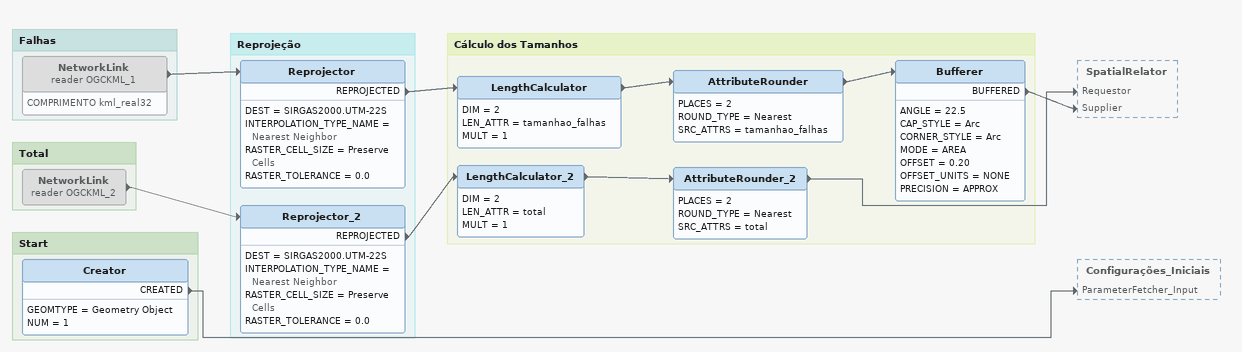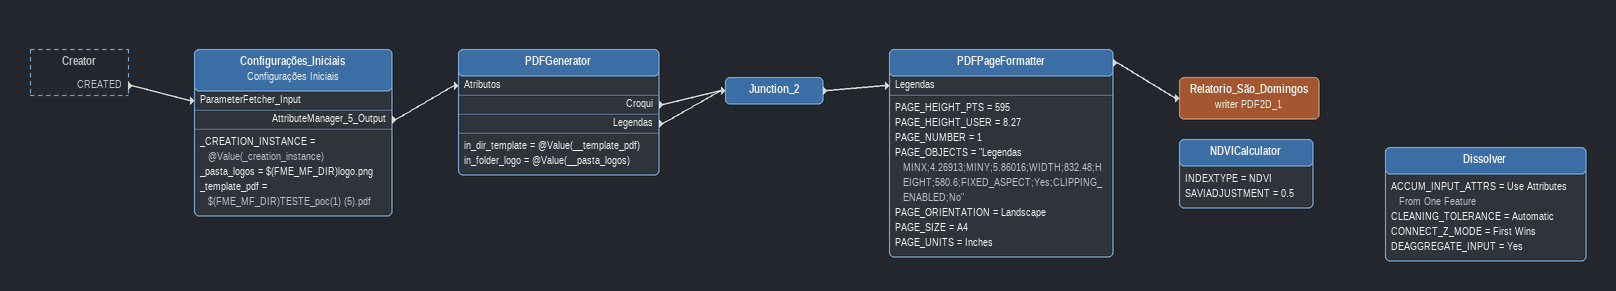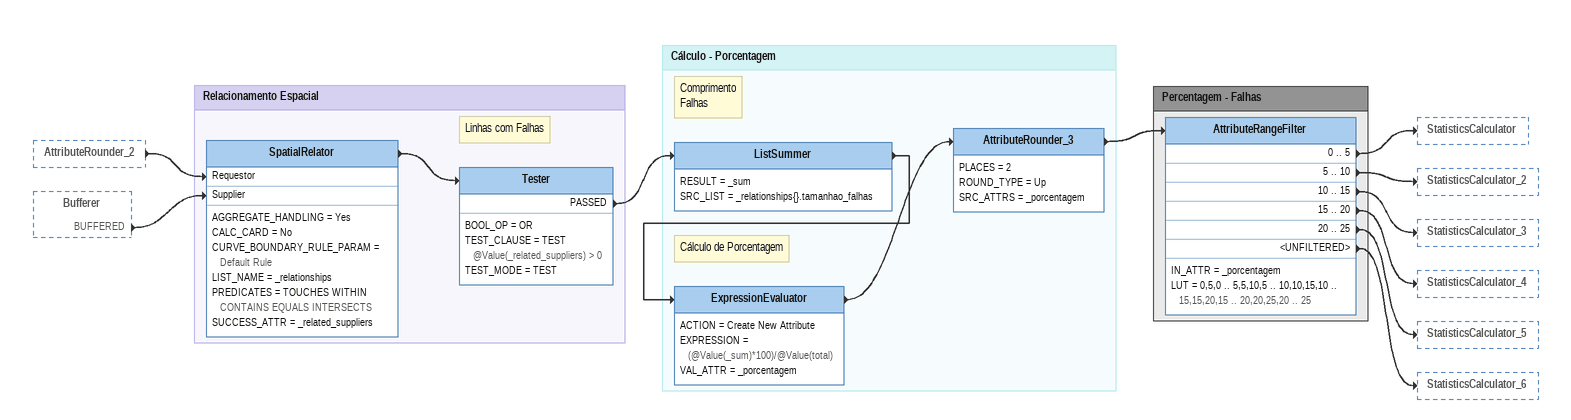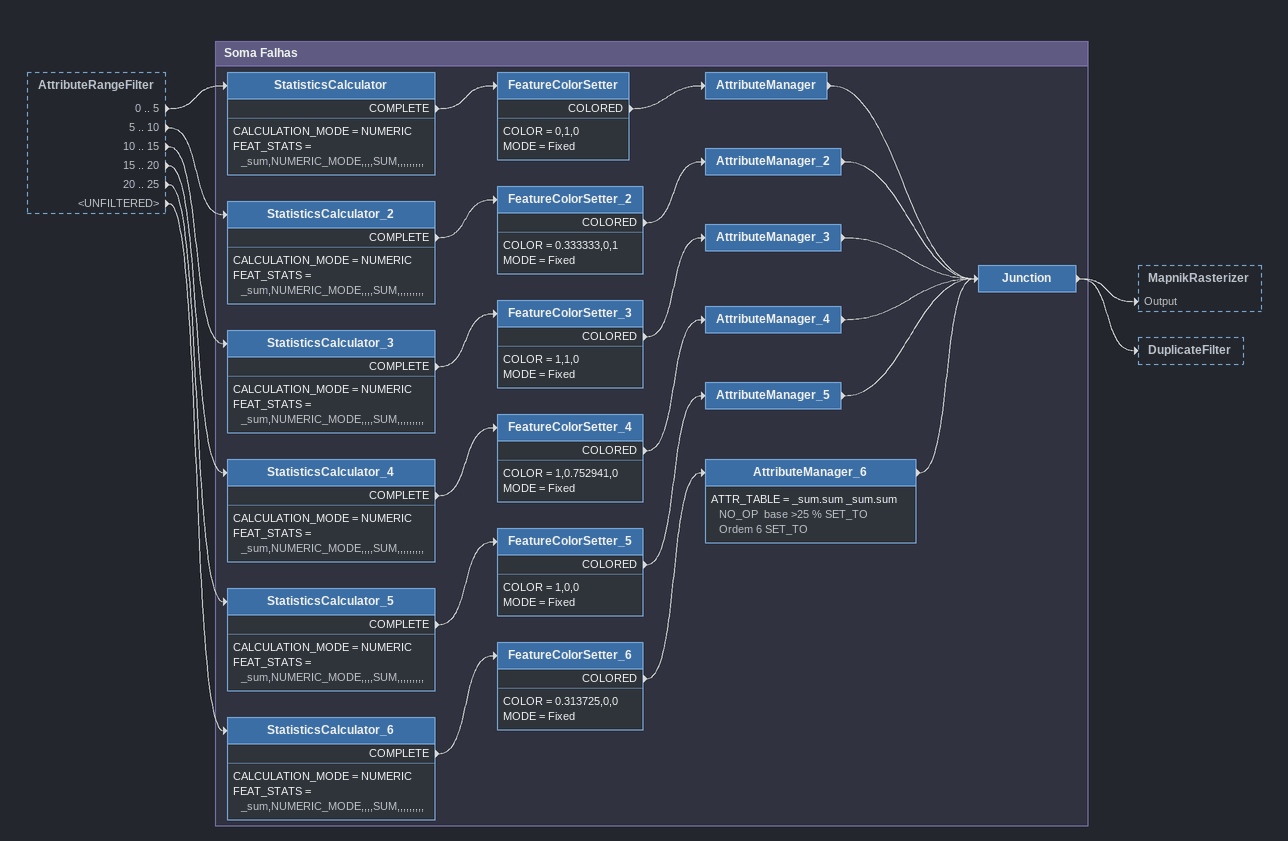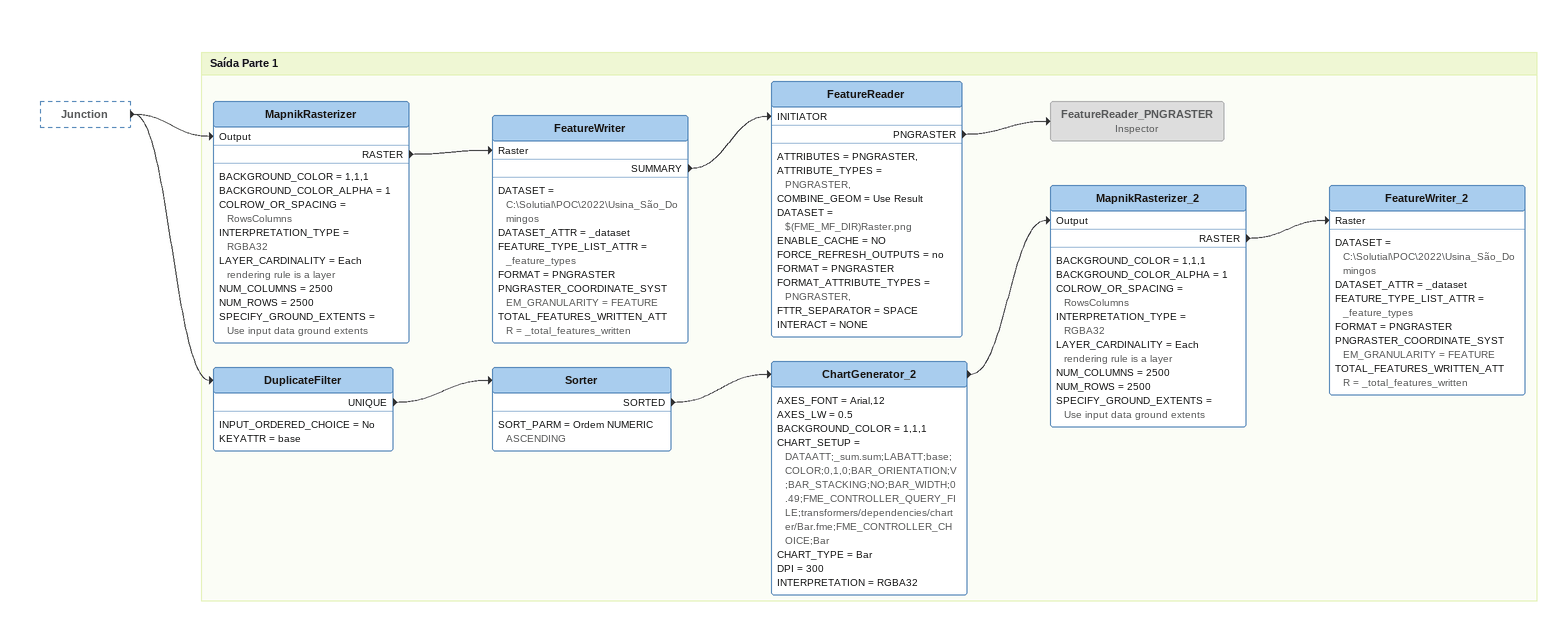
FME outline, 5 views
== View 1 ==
Bookmark: Falhas
NetworkLink (reader OGCKML_1) [off]
    attributes: COMPRIMENTO kml_real32
    -> Reprojector

Bookmark: Reprojeção
Reprojector
    DEST = SIRGAS2000.UTM-22S
    INTERPOLATION_TYPE_NAME = Nearest Neighbor
    RASTER_CELL_SIZE = Preserve Cells
    RASTER_TOLERANCE = 0.0
    REPROJECTED -> LengthCalculator
Reprojector_2
    DEST = SIRGAS2000.UTM-22S
    INTERPOLATION_TYPE_NAME = Nearest Neighbor
    RASTER_CELL_SIZE = Preserve Cells
    RASTER_TOLERANCE = 0.0
    REPROJECTED -> LengthCalculator_2

Bookmark: Cálculo dos Tamanhos
LengthCalculator
    DIM = 2
    LEN_ATTR = tamanhao_falhas
    MULT = 1
    -> AttributeRounder
AttributeRounder
    PLACES = 2
    ROUND_TYPE = Nearest
    SRC_ATTRS = tamanhao_falhas
    -> Bufferer
Bufferer
    ANGLE = 22.5
    CAP_STYLE = Arc
    CORNER_STYLE = Arc
    MODE = AREA
    OFFSET = 0.20
    OFFSET_UNITS = NONE
    PRECISION = APPROX
    BUFFERED -> SpatialRelator [Supplier]
LengthCalculator_2
    DIM = 2
    LEN_ATTR = total
    MULT = 1
    -> AttributeRounder_2
AttributeRounder_2
    PLACES = 2
    ROUND_TYPE = Nearest
    SRC_ATTRS = total
    -> SpatialRelator [Requestor]

Bookmark: Total
NetworkLink (reader OGCKML_2) [off]
    -> Reprojector_2

Bookmark: Start
Creator
    GEOMTYPE = Geometry Object
    NUM = 1
    CREATED -> Configurações_Iniciais [ParameterFetcher_Input]

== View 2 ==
Creator [outside]
    CREATED -> Configurações_Iniciais [ParameterFetcher_Input]
Configurações_Iniciais: Configurações Iniciais
    _CREATION_INSTANCE = @Value(_creation_instance)
    _pasta_logos = $(FME_MF_DIR)logo.png
    _template_pdf = $(FME_MF_DIR)TESTE_poc(1) (5).pdf
    AttributeManager_5_Output -> PDFGenerator [Atributos]
PDFGenerator
    in_dir_template = @Value(__template_pdf)
    in_folder_logo = @Value(__pasta_logos)
    Croqui -> Junction_2
    Legendas -> Junction_2
Junction_2
    -> PDFPageFormatter [Legendas]
PDFPageFormatter
    PAGE_HEIGHT_PTS = 595
    PAGE_HEIGHT_USER = 8.27
    PAGE_NUMBER = 1
    PAGE_OBJECTS = "Legendas MINX;4.26913;MINY;5.86016;WIDTH;832.48;HEIGHT;580.6;FIXED_ASPECT;Yes;CLIPPING_ENABLED;No"
    PAGE_ORIENTATION = Landscape
    PAGE_SIZE = A4
    PAGE_UNITS = Inches
    -> Relatorio_São_Domingos (writer PDF2D_1)
Relatorio_São_Domingos (writer PDF2D_1)
NDVICalculator
    INDEXTYPE = NDVI
    SAVIADJUSTMENT = 0.5
Dissolver
    ACCUM_INPUT_ATTRS = Use Attributes From One Feature
    CLEANING_TOLERANCE = Automatic
    CONNECT_Z_MODE = First Wins
    DEAGGREGATE_INPUT = Yes

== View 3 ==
AttributeRounder_2 [outside]
    -> SpatialRelator [Requestor]
Bufferer [outside]
    BUFFERED -> SpatialRelator [Supplier]

Bookmark: Relacionamento Espacial
SpatialRelator
    AGGREGATE_HANDLING = Yes
    CALC_CARD = No
    CURVE_BOUNDARY_RULE_PARAM = Default Rule
    LIST_NAME = _relationships
    PREDICATES = TOUCHES WITHIN CONTAINS EQUALS INTERSECTS
    SUCCESS_ATTR = _related_suppliers
    -> Tester
Note: Linhas com Falhas
Tester
    BOOL_OP = OR
    TEST_CLAUSE = TEST @Value(_related_suppliers) > 0
    TEST_MODE = TEST
    PASSED -> ListSummer

Bookmark: Cálculo - Porcentagem
Note: Comprimento / Falhas
ListSummer
    RESULT = _sum
    SRC_LIST = _relationships{}.tamanhao_falhas
    -> ExpressionEvaluator
Note: Cálculo de Porcentagem
ExpressionEvaluator
    ACTION = Create New Attribute
    EXPRESSION = (@Value(_sum)*100)/@Value(total)
    VAL_ATTR = _porcentagem
    -> AttributeRounder_3
AttributeRounder_3
    PLACES = 2
    ROUND_TYPE = Up
    SRC_ATTRS = _porcentagem
    -> AttributeRangeFilter

Bookmark: Percentagem - Falhas
AttributeRangeFilter
    IN_ATTR = _porcentagem
    LUT = 0,5,0 .. 5,5,10,5 .. 10,10,15,10 .. 15,15,20,15 .. 20,20,25,20 .. 25
    0 .. 5 -> StatisticsCalculator
    5 .. 10 -> StatisticsCalculator_2
    10 .. 15 -> StatisticsCalculator_3
    15 .. 20 -> StatisticsCalculator_4
    20 .. 25 -> StatisticsCalculator_5
    <UNFILTERED> -> StatisticsCalculator_6

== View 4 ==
AttributeRangeFilter [outside]
    0 .. 5 -> StatisticsCalculator
    5 .. 10 -> StatisticsCalculator_2
    10 .. 15 -> StatisticsCalculator_3
    15 .. 20 -> StatisticsCalculator_4
    20 .. 25 -> StatisticsCalculator_5
    <UNFILTERED> -> StatisticsCalculator_6

Bookmark: Soma Falhas
StatisticsCalculator
    CALCULATION_MODE = NUMERIC
    FEAT_STATS = _sum,NUMERIC_MODE,,,,SUM,,,,,,,,,
    COMPLETE -> FeatureColorSetter
FeatureColorSetter
    COLOR = 0,1,0
    MODE = Fixed
    COLORED -> AttributeManager
AttributeManager
    -> Junction
StatisticsCalculator_2
    CALCULATION_MODE = NUMERIC
    FEAT_STATS = _sum,NUMERIC_MODE,,,,SUM,,,,,,,,,
    COMPLETE -> FeatureColorSetter_2
FeatureColorSetter_2
    COLOR = 0.333333,0,1
    MODE = Fixed
    COLORED -> AttributeManager_2
AttributeManager_2
    -> Junction
StatisticsCalculator_3
    CALCULATION_MODE = NUMERIC
    FEAT_STATS = _sum,NUMERIC_MODE,,,,SUM,,,,,,,,,
    COMPLETE -> FeatureColorSetter_3
FeatureColorSetter_3
    COLOR = 1,1,0
    MODE = Fixed
    COLORED -> AttributeManager_3
AttributeManager_3
    -> Junction
StatisticsCalculator_4
    CALCULATION_MODE = NUMERIC
    FEAT_STATS = _sum,NUMERIC_MODE,,,,SUM,,,,,,,,,
    COMPLETE -> FeatureColorSetter_4
FeatureColorSetter_4
    COLOR = 1,0.752941,0
    MODE = Fixed
    COLORED -> AttributeManager_4
AttributeManager_4
    -> Junction
StatisticsCalculator_5
    CALCULATION_MODE = NUMERIC
    FEAT_STATS = _sum,NUMERIC_MODE,,,,SUM,,,,,,,,,
    COMPLETE -> FeatureColorSetter_5
FeatureColorSetter_5
    COLOR = 1,0,0
    MODE = Fixed
    COLORED -> AttributeManager_5
AttributeManager_5
    -> Junction
StatisticsCalculator_6
    CALCULATION_MODE = NUMERIC
    FEAT_STATS = _sum,NUMERIC_MODE,,,,SUM,,,,,,,,,
    COMPLETE -> FeatureColorSetter_6
FeatureColorSetter_6
    COLOR = 0.313725,0,0
    MODE = Fixed
    COLORED -> AttributeManager_6
AttributeManager_6
    ATTR_TABLE = _sum.sum _sum.sum  NO_OP  base >25 % SET_TO  Ordem 6 SET_TO
    -> Junction
Junction
    -> MapnikRasterizer [Output]
    -> DuplicateFilter

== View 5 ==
Junction [outside]
    -> MapnikRasterizer [Output]
    -> DuplicateFilter

Bookmark: Saída Parte 1
MapnikRasterizer
    BACKGROUND_COLOR = 1,1,1
    BACKGROUND_COLOR_ALPHA = 1
    COLROW_OR_SPACING = RowsColumns
    INTERPRETATION_TYPE = RGBA32
    LAYER_CARDINALITY = Each rendering rule is a layer
    NUM_COLUMNS = 2500
    NUM_ROWS = 2500
    SPECIFY_GROUND_EXTENTS = Use input data ground extents
    RASTER -> FeatureWriter [Raster]
FeatureWriter
    DATASET = C:\Solutial\POC\2022\Usina_São_Domingos
    DATASET_ATTR = _dataset
    FEATURE_TYPE_LIST_ATTR = _feature_types
    FORMAT = PNGRASTER
    PNGRASTER_COORDINATE_SYSTEM_GRANULARITY = FEATURE
    TOTAL_FEATURES_WRITTEN_ATTR = _total_features_written
    SUMMARY -> FeatureReader [INITIATOR]
FeatureReader
    ATTRIBUTES = PNGRASTER,
    ATTRIBUTE_TYPES = PNGRASTER,
    COMBINE_GEOM = Use Result
    DATASET = $(FME_MF_DIR)Raster.png
    ENABLE_CACHE = NO
    FORCE_REFRESH_OUTPUTS = no
    FORMAT = PNGRASTER
    FORMAT_ATTRIBUTE_TYPES = PNGRASTER,
    FTTR_SEPARATOR = SPACE
    INTERACT = NONE
    PNGRASTER -> FeatureReader_PNGRASTER
FeatureReader_PNGRASTER: Inspector [off]
DuplicateFilter
    INPUT_ORDERED_CHOICE = No
    KEYATTR = base
    UNIQUE -> Sorter
Sorter
    SORT_PARM = Ordem NUMERIC ASCENDING
    SORTED -> ChartGenerator_2
ChartGenerator_2
    AXES_FONT = Arial,12
    AXES_LW = 0.5
    BACKGROUND_COLOR = 1,1,1
    CHART_SETUP = DATAATT;_sum.sum;LABATT;base;COLOR;0,1,0;BAR_ORIENTATION;V;BAR_STACKING;NO;BAR_WIDTH;0.49;FME_CONTROLLER_QUERY_FILE;transformers/dependencies/charter/Bar.fme;FME_CONTROLLER_CHOICE;Bar
    CHART_TYPE = Bar
    DPI = 300
    INTERPRETATION = RGBA32
    -> MapnikRasterizer_2 [Output]
MapnikRasterizer_2
    BACKGROUND_COLOR = 1,1,1
    BACKGROUND_COLOR_ALPHA = 1
    COLROW_OR_SPACING = RowsColumns
    INTERPRETATION_TYPE = RGBA32
    LAYER_CARDINALITY = Each rendering rule is a layer
    NUM_COLUMNS = 2500
    NUM_ROWS = 2500
    SPECIFY_GROUND_EXTENTS = Use input data ground extents
    RASTER -> FeatureWriter_2 [Raster]
FeatureWriter_2
    DATASET = C:\Solutial\POC\2022\Usina_São_Domingos
    DATASET_ATTR = _dataset
    FEATURE_TYPE_LIST_ATTR = _feature_types
    FORMAT = PNGRASTER
    PNGRASTER_COORDINATE_SYSTEM_GRANULARITY = FEATURE
    TOTAL_FEATURES_WRITTEN_ATTR = _total_features_written
